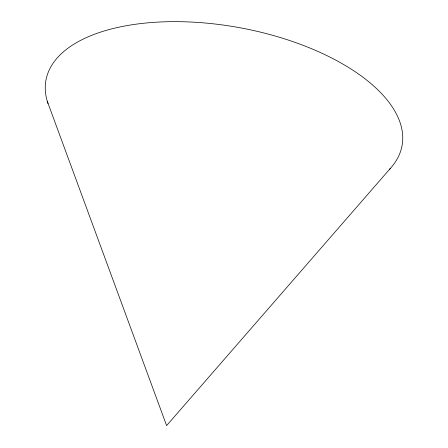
<?xml version="1.0" encoding="UTF-8"?>
<svg xmlns="http://www.w3.org/2000/svg" width="448" height="448" viewBox="0 0 448 448"><rect width="100%" height="100%" fill="white"/><g stroke="black" fill="none" stroke-linecap="round" stroke-linejoin="round"><path stroke-width="0.67" d="M390.398 168.347L166.617 425.6L47.253 101.209M48.026 103.622A181.037 86.66 10.4 0 1 242.749 28.28A181.037 86.66 10.4 0 1 389.558 169.26"/></g></svg>
